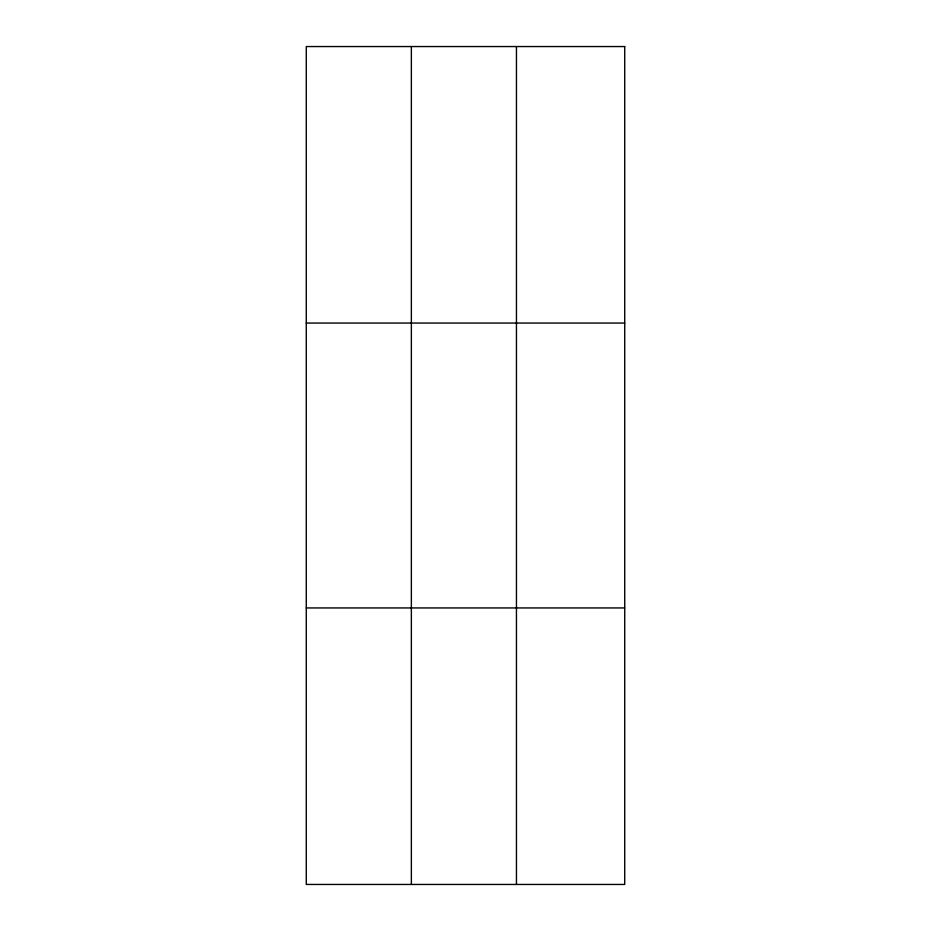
<?xml version="1.0" encoding="UTF-8"?>
<svg xmlns="http://www.w3.org/2000/svg" width="931" height="931" viewBox="0 0 931 931"><rect width="100%" height="100%" fill="white"/><g stroke="black" fill="none" stroke-linecap="round" stroke-linejoin="round"><path stroke-width="1.4" d="M411.362 884.45L411.362 46.55M516.449 884.45L516.449 46.55M306.276 323.057L624.724 323.057M306.276 607.943L624.724 607.943M624.724 46.55L624.724 884.45L306.276 884.45L306.276 46.55L624.724 46.55"/></g></svg>
